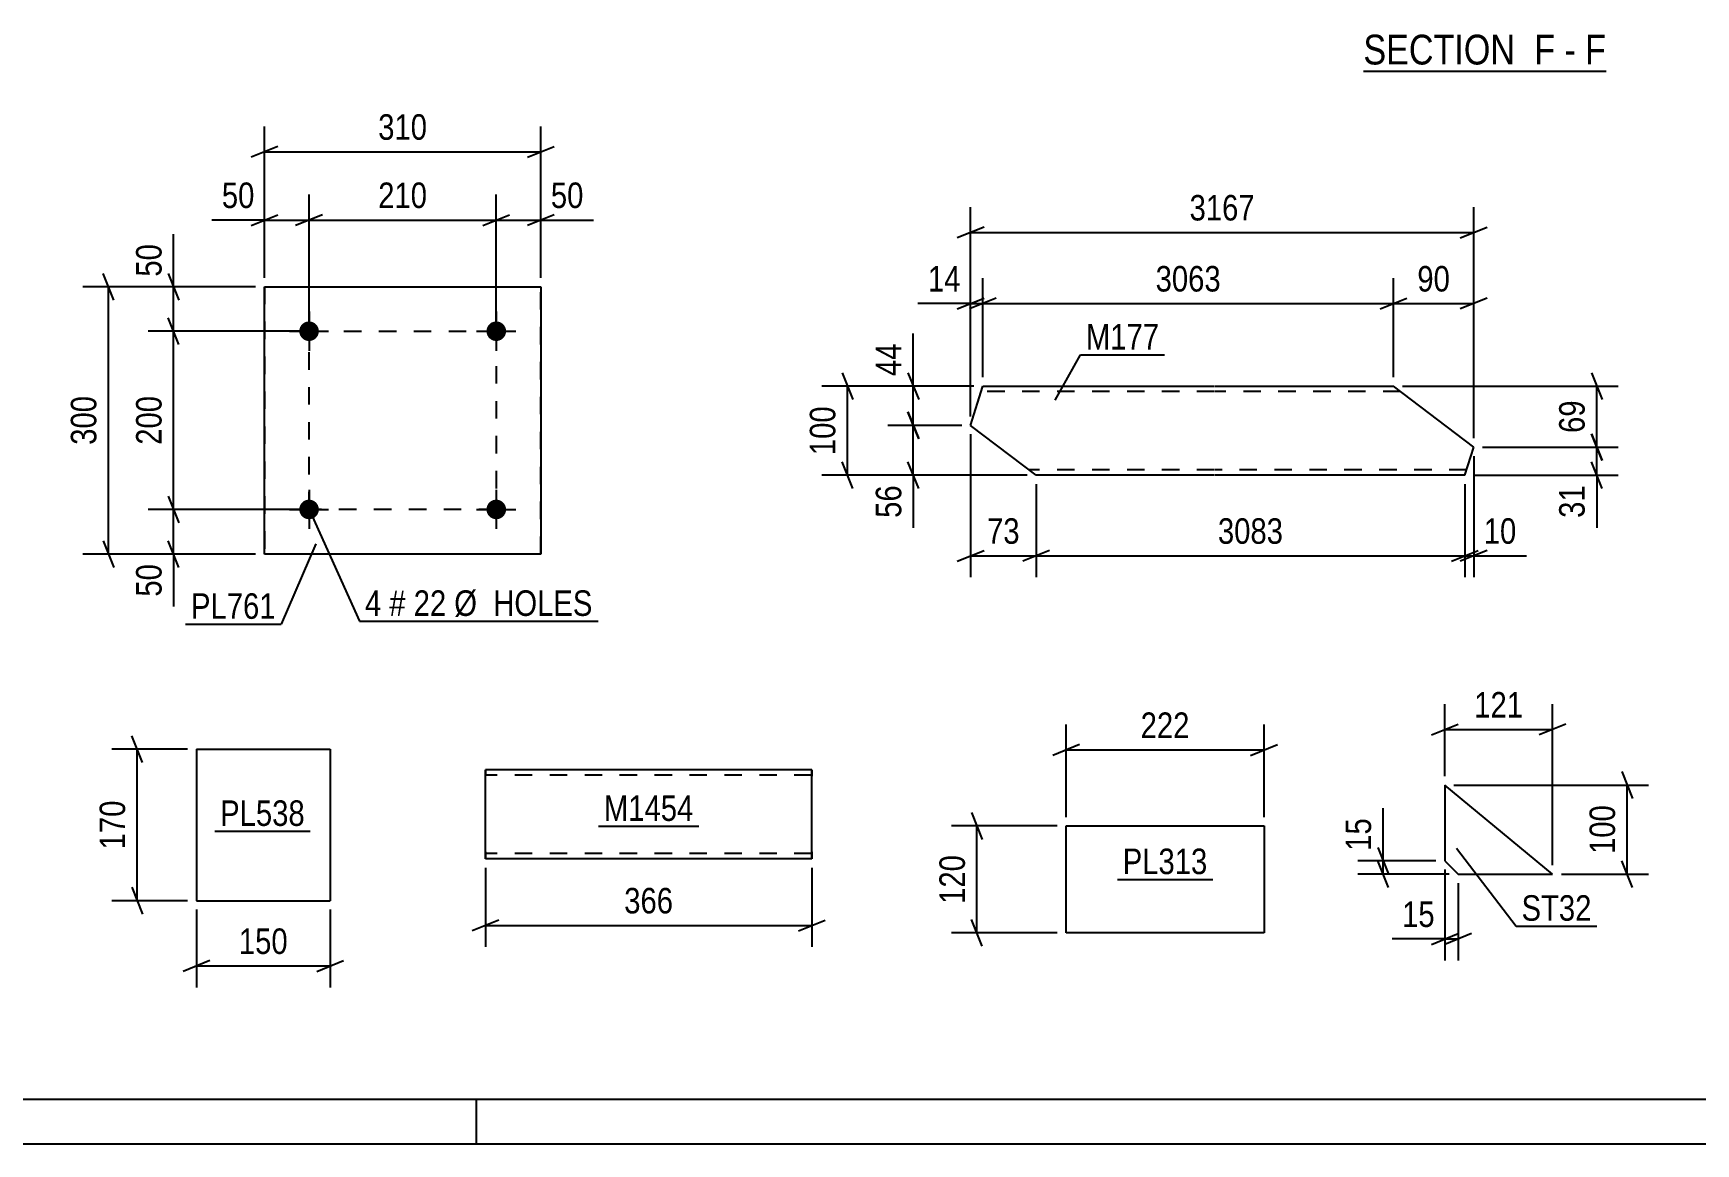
# Model space of a CAD drawing. Header units: millimetres. Extents: x 0 to 841, y 0 to 594.
# Drawn here: x 161.3 to 347.8, y 0 to 124.6 of the extents above; entities that cross this region are included whole.
import ezdxf

# ---------------------------------------------------------------- set-up
doc = ezdxf.new("R2010")
doc.units = ezdxf.units.MM
doc.linetypes.add('DXK_LINE_DOT2', pattern=[3.9198, 1.9599, -1.9599])
doc.styles.add('Arial Narrow', font='ARIALN.TTF', dxfattribs={"height": 0.2})

# ---------------------------------------------------------------- blocks, each defined once
blk = doc.blocks.new('Unknown-318889209-1133')
at = {"color": 5, "linetype": 'Continuous'}
for p, q in [((5, 5), (836, 5)), ((211, 0), (211, 5)), ((0, 0), (841, 0))]:
    blk.add_line(p, q, dxfattribs=at)
blk = doc.blocks.new('Unknown-318889209-17 - 6037')
at = {"color": 6, "linetype": 'Continuous'}
blk.add_line((310.51, 120.37), (337.73, 120.37), dxfattribs=at)
at = {"color": 0, "linetype": 'Continuous'}
for points in [[(328.62, 121.12), (328.62, 124.62), (310.51, 124.62), (310.51, 121.12)], [(332.01, 121.12), (332.01, 124.62), (329.67, 124.62), (329.67, 121.12)], [(334.33, 121.12), (334.33, 124.62), (333.06, 124.62), (333.06, 121.12)], [(337.73, 121.12), (337.73, 124.62), (335.38, 124.62), (335.38, 121.12)]]:
    blk.add_wipeout(points, dxfattribs=at)
at = {"color": 7, "linetype": 'Continuous', "style": 'Arial Narrow'}
for s, p in [('SECTION ', (310.51, 121.12)), ('F', (329.67, 121.12)), ('F', (335.38, 121.12)), ('-', (333.06, 121.12))]:
    blk.add_text(s, height=3.34, dxfattribs=at).set_placement(p)
blk = doc.blocks.new('Part-318889209-7734 - 7730')
at = {"color": 2, "linetype": 'Continuous'}
for p, q in [((277.16, 23.66), (277.16, 35.66)), ((277.16, 35.66), (299.36, 35.66)), ((299.36, 35.66), (299.36, 23.66)), ((299.36, 23.66), (277.16, 23.66))]:
    blk.add_line(p, q, dxfattribs=at)
blk = doc.blocks.new('Part-318889209-2063 - 2049')
at = {"color": 2, "linetype": 'Continuous'}
for p, q in [((179.6, 44.28), (179.6, 27.28)), ((179.6, 44.28), (194.6, 44.28)), ((194.6, 44.28), (194.6, 27.28)), ((179.6, 27.28), (194.6, 27.28))]:
    blk.add_line(p, q, dxfattribs=at)
blk = doc.blocks.new('Part-318889209-1804 - 1788')
at = {"color": 2, "linetype": 'Continuous'}
for p, q in [((331.73, 30.26), (319.64, 40.26)), ((319.64, 40.26), (319.64, 31.76)), ((319.64, 31.76), (321.14, 30.26)), ((321.14, 30.26), (331.73, 30.26))]:
    blk.add_line(p, q, dxfattribs=at)
blk = doc.blocks.new('Part-318889209-7013 - 7009')
at = {"color": 2, "linetype": 'Continuous'}
for p, q in [((248.63, 41.98), (212.03, 41.97)), ((212.03, 41.97), (212.03, 41.97)), ((212.03, 41.88), (212.03, 41.97)), ((212.03, 41.62), (212.03, 41.88)), ((212.03, 41.23), (212.03, 41.62)), ((212.03, 32.71), (212.03, 41.23)), ((248.63, 41.98), (248.63, 41.89)), ((248.63, 41.89), (248.63, 41.63)), ((248.63, 41.63), (248.63, 41.24)), ((248.63, 32.72), (248.63, 41.24)), ((212.03, 32.32), (212.03, 32.71)), ((212.03, 32.06), (212.03, 32.32)), ((212.03, 31.97), (212.03, 32.06)), ((248.63, 31.98), (212.03, 31.97)), ((212.03, 31.97), (212.03, 31.97)), ((248.63, 32.72), (248.63, 32.33)), ((248.63, 32.33), (248.63, 32.07)), ((248.63, 32.07), (248.63, 31.98))]:
    blk.add_line(p, q, dxfattribs=at)
at = {"color": 7, "linetype": 'DXK_LINE_DOT2'}
for p, q in [((212.03, 41.97), (212.03, 41.88)), ((212.03, 41.88), (212.03, 41.62)), ((212.03, 41.62), (212.03, 41.37)), ((248.63, 41.38), (212.03, 41.37)), ((212.03, 32.62), (212.03, 41.37)), ((212.03, 41.37), (212.03, 41.37)), ((212.03, 41.33), (212.03, 41.37)), ((212.03, 41.33), (212.03, 41.37)), ((212.03, 32.94), (212.03, 41.33)), ((212.03, 41.23), (212.03, 41.33)), ((212.03, 41.2), (212.03, 41.23)), ((212.03, 41), (212.03, 41.2)), ((248.63, 41.98), (248.63, 41.98)), ((248.63, 41.89), (248.63, 41.98)), ((248.63, 41.63), (248.63, 41.89)), ((248.63, 41.38), (248.63, 41.63)), ((248.63, 32.63), (248.63, 41.38)), ((248.63, 41.34), (248.63, 41.38)), ((248.63, 41.34), (248.63, 41.38)), ((248.63, 32.95), (248.63, 41.34)), ((248.63, 41.24), (248.63, 41.34)), ((248.63, 41.21), (248.63, 41.24)), ((248.63, 41.01), (248.63, 41.21)), ((212.03, 32.75), (212.03, 41)), ((248.63, 32.76), (248.63, 41.01)), ((212.03, 32.75), (212.03, 32.94)), ((212.03, 32.62), (212.03, 32.75)), ((212.03, 32.75), (212.03, 32.62)), ((212.03, 32.57), (212.03, 32.62)), ((212.03, 32.62), (212.03, 32.57)), ((212.03, 32.62), (212.03, 32.32)), ((248.63, 32.58), (212.03, 32.57)), ((212.03, 32.57), (212.03, 32.57)), ((212.03, 32.32), (212.03, 32.06)), ((212.03, 32.06), (212.03, 31.97)), ((248.63, 32.76), (248.63, 32.95)), ((248.63, 32.63), (248.63, 32.76)), ((248.63, 32.76), (248.63, 32.63)), ((248.63, 32.58), (248.63, 32.63)), ((248.63, 32.63), (248.63, 32.58)), ((248.63, 32.33), (248.63, 32.63)), ((248.63, 32.07), (248.63, 32.33)), ((248.63, 31.98), (248.63, 31.98)), ((248.63, 31.98), (248.63, 32.07))]:
    blk.add_line(p, q, dxfattribs=at)
blk = doc.blocks.new('Bolt-318889209-7063 - 7029')
at = {"linetype": 'Continuous'}
for points in [[(191.13, 91.19), (191.16, 91.41), (191.23, 91.63), (191.34, 91.83), (191.5, 92), (191.68, 92.14), (191.89, 92.23), (192.12, 92.28), (192.35, 92.28), (192.57, 92.23), (192.78, 92.14), (192.97, 92), (193.12, 91.83), (193.24, 91.63), (193.31, 91.41), (193.33, 91.19), (193.31, 90.96), (193.24, 90.74), (193.12, 90.54), (192.97, 90.37), (192.78, 90.23), (192.57, 90.14), (192.35, 90.09), (192.12, 90.09), (191.89, 90.14), (191.68, 90.23), (191.5, 90.37), (191.34, 90.54), (191.23, 90.74), (191.16, 90.96)], [(212.13, 91.19), (212.16, 91.41), (212.23, 91.63), (212.34, 91.83), (212.5, 92), (212.68, 92.14), (212.89, 92.23), (213.12, 92.28), (213.35, 92.28), (213.57, 92.23), (213.78, 92.14), (213.97, 92), (214.12, 91.83), (214.24, 91.63), (214.31, 91.41), (214.33, 91.19), (214.31, 90.96), (214.24, 90.74), (214.12, 90.54), (213.97, 90.37), (213.78, 90.23), (213.57, 90.14), (213.35, 90.09), (213.12, 90.09), (212.89, 90.14), (212.68, 90.23), (212.5, 90.37), (212.34, 90.54), (212.23, 90.74), (212.16, 90.96)]]:
    blk.add_hatch(color=1, dxfattribs=at).paths.add_polyline_path(points)
at = {"color": 1, "linetype": 'Continuous'}
for p, q in [((192.23, 93.39), (192.23, 88.99)), ((213.23, 93.39), (213.23, 88.99)), ((190.03, 91.19), (194.43, 91.19)), ((211.03, 91.19), (215.43, 91.19))]:
    blk.add_line(p, q, dxfattribs=at)
blk = doc.blocks.new('Bolt-318889209-7068 - 7029')
at = {"linetype": 'Continuous'}
for points in [[(191.13, 71.19), (191.16, 71.41), (191.23, 71.63), (191.34, 71.83), (191.5, 72), (191.68, 72.14), (191.89, 72.23), (192.12, 72.28), (192.35, 72.28), (192.57, 72.23), (192.78, 72.14), (192.97, 72), (193.12, 71.83), (193.24, 71.63), (193.31, 71.41), (193.33, 71.19), (193.31, 70.96), (193.24, 70.74), (193.12, 70.54), (192.97, 70.37), (192.78, 70.23), (192.57, 70.14), (192.35, 70.09), (192.12, 70.09), (191.89, 70.14), (191.68, 70.23), (191.5, 70.37), (191.34, 70.54), (191.23, 70.74), (191.16, 70.96)], [(212.13, 71.19), (212.16, 71.41), (212.23, 71.63), (212.34, 71.83), (212.5, 72), (212.68, 72.14), (212.89, 72.23), (213.12, 72.28), (213.35, 72.28), (213.57, 72.23), (213.78, 72.14), (213.97, 72), (214.12, 71.83), (214.24, 71.63), (214.31, 71.41), (214.33, 71.19), (214.31, 70.96), (214.24, 70.74), (214.12, 70.54), (213.97, 70.37), (213.78, 70.23), (213.57, 70.14), (213.35, 70.09), (213.12, 70.09), (212.89, 70.14), (212.68, 70.23), (212.5, 70.37), (212.34, 70.54), (212.23, 70.74), (212.16, 70.96)]]:
    blk.add_hatch(color=1, dxfattribs=at).paths.add_polyline_path(points)
at = {"color": 1, "linetype": 'Continuous'}
for p, q in [((192.23, 73.39), (192.23, 68.99)), ((213.23, 73.39), (213.23, 68.99)), ((190.03, 71.19), (194.43, 71.19)), ((211.03, 71.19), (215.43, 71.19))]:
    blk.add_line(p, q, dxfattribs=at)
blk = doc.blocks.new('Part-318889209-7073 - 7029')
at = {"color": 2, "linetype": 'Continuous'}
for p, q in [((187.23, 66.18), (187.23, 96.18)), ((187.23, 96.18), (187.23, 96.18)), ((187.23, 96.18), (218.23, 96.18)), ((218.23, 96.18), (218.23, 66.18)), ((187.23, 66.18), (187.23, 66.18)), ((218.23, 66.18), (187.23, 66.18))]:
    blk.add_line(p, q, dxfattribs=at)
at = {"color": 7, "linetype": 'DXK_LINE_DOT2'}
for p, q in [((187.23, 96.18), (187.23, 66.18)), ((187.23, 96.18), (187.23, 96.18)), ((218.23, 66.18), (218.23, 96.18)), ((187.23, 66.18), (187.23, 66.18))]:
    blk.add_line(p, q, dxfattribs=at)
blk = doc.blocks.new('Part-318889209-7255 - 7249')
at = {"color": 2, "linetype": 'Continuous'}
for p, q in [((266.45, 80.62), (267.82, 85.02)), ((267.82, 85.02), (293.79, 85.02)), ((293.89, 85.02), (313.89, 85.02)), ((322.88, 78.17), (313.89, 85.02)), ((273.79, 75.02), (266.45, 80.62)), ((321.9, 75.02), (322.88, 78.17)), ((293.79, 75.02), (273.79, 75.02)), ((321.9, 75.02), (293.89, 75.02))]:
    blk.add_line(p, q, dxfattribs=at)
at = {"color": 7, "linetype": 'DXK_LINE_DOT2'}
for p, q in [((293.79, 84.42), (267.63, 84.42)), ((314.68, 84.42), (293.89, 84.42)), ((293.79, 75.62), (273, 75.62)), ((322.09, 75.62), (293.89, 75.62))]:
    blk.add_line(p, q, dxfattribs=at)
blk = doc.blocks.new('Rectangle-318889209-7192 - 7029')
at = {"color": 1, "linetype": 'DXK_LINE_DOT2'}
blk.add_lwpolyline([(192.23, 91.19), (213.23, 91.19), (213.23, 71.19), (192.23, 71.19), (192.23, 91.19)], close=True, dxfattribs=at)
blk = doc.blocks.new('StraightDimension-318889209-7736 - 7730')
at = {"color": 7, "linetype": 'Continuous'}
for p, q in [((276.16, 35.66), (264.31, 35.66)), ((266.56, 37.16), (267.76, 34.16)), ((267.16, 23.66), (267.16, 35.66)), ((267.76, 22.16), (266.56, 25.16)), ((276.16, 23.66), (264.31, 23.66))]:
    blk.add_line(p, q, dxfattribs=at)
at = {"color": 0}
blk.add_wipeout([(266.41, 33.01), (262.21, 33.01), (262.21, 26.32), (266.41, 26.32)], dxfattribs=at)
at = {"color": 3, "style": 'Arial Narrow'}
blk.add_text('120', height=2.863, rotation=90.0002, dxfattribs=at).set_placement((265.81, 26.92))
blk = doc.blocks.new('StraightDimension-318889209-7747 - 7730')
at = {"color": 7, "linetype": 'Continuous'}
for p, q in [((277.16, 36.66), (277.16, 47.04)), ((299.36, 36.66), (299.36, 47.04)), ((278.66, 44.79), (275.66, 43.59)), ((297.86, 43.59), (300.86, 44.79)), ((277.16, 44.19), (299.36, 44.19))]:
    blk.add_line(p, q, dxfattribs=at)
at = {"color": 0}
blk.add_wipeout([(291.6, 44.94), (291.6, 49.14), (284.92, 49.14), (284.92, 44.94)], dxfattribs=at)
at = {"color": 3, "style": 'Arial Narrow'}
blk.add_text('222', height=2.863, dxfattribs=at).set_placement((285.52, 45.54))
blk = doc.blocks.new('StraightDimension-318889209-2065 - 2049')
at = {"color": 7, "linetype": 'Continuous'}
for p, q in [((179.6, 26.28), (179.6, 17.55)), ((194.6, 26.28), (194.6, 17.55)), ((181.1, 20.55), (178.1, 19.35)), ((193.1, 19.35), (196.1, 20.55)), ((179.6, 19.95), (194.6, 19.95))]:
    blk.add_line(p, q, dxfattribs=at)
at = {"color": 0}
blk.add_wipeout([(190.44, 20.7), (190.44, 24.9), (183.76, 24.9), (183.76, 20.7)], dxfattribs=at)
at = {"color": 3, "style": 'Arial Narrow'}
blk.add_text('150', height=2.863, dxfattribs=at).set_placement((184.36, 21.3))
blk = doc.blocks.new('StraightDimension-318889209-2076 - 2049')
at = {"color": 7, "linetype": 'Continuous'}
for p, q in [((173.55, 42.78), (172.35, 45.78)), ((178.6, 44.28), (170.1, 44.28)), ((172.95, 27.28), (172.95, 44.28)), ((172.35, 28.78), (173.55, 25.78)), ((178.6, 27.28), (170.1, 27.28))]:
    blk.add_line(p, q, dxfattribs=at)
at = {"color": 0}
blk.add_wipeout([(172.2, 39.12), (168, 39.12), (168, 32.44), (172.2, 32.44)], dxfattribs=at)
at = {"color": 3, "style": 'Arial Narrow'}
blk.add_text('170', height=2.863, rotation=90.0002, dxfattribs=at).set_placement((171.6, 33.04))
blk = doc.blocks.new('StraightDimension-318889209-1828 - 1788')
at = {"color": 7, "linetype": 'Continuous'}
for p, q in [((318.64, 31.76), (309.87, 31.76)), ((312.12, 33.26), (313.32, 30.26)), ((313.32, 28.76), (312.12, 31.76)), ((312.72, 30.26), (312.72, 31.76)), ((320.14, 30.26), (309.87, 30.26))]:
    blk.add_line(p, q, dxfattribs=at)
at = {"color": 0}
blk.add_wipeout([(311.97, 37.14), (307.77, 37.14), (307.77, 32.28), (311.97, 32.28)], dxfattribs=at)
at = {"color": 7, "linetype": 'Continuous'}
blk.add_line((312.72, 31.76), (312.72, 37.66), dxfattribs=at)
blk.add_line((312.72, 31.76), (312.72, 37.66), dxfattribs=at)
at = {"color": 3, "style": 'Arial Narrow'}
blk.add_text('15', height=2.863, rotation=90.0002, dxfattribs=at).set_placement((311.37, 32.88))
blk = doc.blocks.new('StraightDimension-318889209-1806 - 1788')
at = {"color": 7, "linetype": 'Continuous'}
for p, q in [((319.64, 30.76), (319.64, 20.58)), ((321.14, 29.26), (321.14, 20.58)), ((318.14, 22.38), (321.14, 23.58)), ((322.64, 23.58), (319.64, 22.38)), ((319.64, 22.98), (321.14, 22.98))]:
    blk.add_line(p, q, dxfattribs=at)
at = {"color": 0}
blk.add_wipeout([(319.11, 23.73), (319.11, 27.93), (314.25, 27.93), (314.25, 23.73)], dxfattribs=at)
at = {"color": 7, "linetype": 'Continuous'}
blk.add_line((319.64, 22.98), (313.73, 22.98), dxfattribs=at)
blk.add_line((319.64, 22.98), (313.73, 22.98), dxfattribs=at)
at = {"color": 3, "style": 'Arial Narrow'}
blk.add_text('15', height=2.863, dxfattribs=at).set_placement((314.85, 24.33))
blk = doc.blocks.new('StraightDimension-318889209-1818 - 1788')
at = {"color": 7, "linetype": 'Continuous'}
for p, q in [((319.64, 41.26), (319.64, 49.33)), ((331.73, 31.26), (331.73, 49.33)), ((318.14, 45.88), (321.14, 47.08)), ((333.23, 47.08), (330.23, 45.88)), ((319.64, 46.48), (331.73, 46.48))]:
    blk.add_line(p, q, dxfattribs=at)
at = {"color": 0}
blk.add_wipeout([(329.02, 47.23), (329.02, 51.43), (322.34, 51.43), (322.34, 47.23)], dxfattribs=at)
at = {"color": 3, "style": 'Arial Narrow'}
blk.add_text('121', height=2.863, dxfattribs=at).set_placement((322.94, 47.83))
blk = doc.blocks.new('StraightDimension-318889209-1839 - 1788')
at = {"color": 7, "linetype": 'Continuous'}
for p, q in [((339.49, 41.76), (340.69, 38.76)), ((320.64, 40.26), (342.49, 40.26)), ((340.09, 30.26), (340.09, 40.26)), ((340.69, 28.76), (339.49, 31.76)), ((332.73, 30.26), (342.49, 30.26))]:
    blk.add_line(p, q, dxfattribs=at)
at = {"color": 0}
blk.add_wipeout([(339.34, 38.6), (335.14, 38.6), (335.14, 31.92), (339.34, 31.92)], dxfattribs=at)
at = {"color": 3, "style": 'Arial Narrow'}
blk.add_text('100', height=2.863, rotation=90.0002, dxfattribs=at).set_placement((338.74, 32.52))
blk = doc.blocks.new('StraightDimension-318889209-7015 - 7009')
at = {"color": 7, "linetype": 'Continuous'}
for p, q in [((212.03, 30.97), (212.03, 22.1)), ((248.64, 30.98), (248.64, 22.1)), ((213.53, 25.1), (210.53, 23.9)), ((212.03, 24.5), (248.64, 24.5)), ((247.14, 23.9), (250.14, 25.1))]:
    blk.add_line(p, q, dxfattribs=at)
at = {"color": 0}
blk.add_wipeout([(233.68, 25.25), (233.68, 29.45), (226.99, 29.45), (226.99, 25.25)], dxfattribs=at)
at = {"color": 3, "style": 'Arial Narrow'}
blk.add_text('366', height=2.863, dxfattribs=at).set_placement((227.59, 25.85))
blk = doc.blocks.new('StraightDimension-318889209-7085 - 7029')
at = {"color": 7, "linetype": 'Continuous'}
for p, q in [((191.23, 71.19), (174.19, 71.19)), ((176.44, 72.69), (177.64, 69.69)), ((177.04, 66.18), (177.04, 71.19)), ((177.64, 64.68), (176.44, 67.68)), ((186.23, 66.18), (174.19, 66.18))]:
    blk.add_line(p, q, dxfattribs=at)
at = {"color": 0}
blk.add_wipeout([(176.29, 65.66), (172.09, 65.66), (172.09, 60.8), (176.29, 60.8)], dxfattribs=at)
at = {"color": 7, "linetype": 'Continuous'}
blk.add_line((177.04, 66.18), (177.04, 60.28), dxfattribs=at)
blk.add_line((177.04, 66.18), (177.04, 60.28), dxfattribs=at)
at = {"color": 3, "style": 'Arial Narrow'}
blk.add_text('50', height=2.863, rotation=90.0002, dxfattribs=at).set_placement((175.69, 61.4))
blk = doc.blocks.new('StraightDimension-318889209-7179 - 7029')
at = {"color": 7, "linetype": 'Continuous'}
for p, q in [((187.23, 97.18), (187.23, 106.51)), ((192.23, 92.19), (192.23, 106.51)), ((185.73, 103.06), (188.73, 104.26)), ((187.23, 103.66), (192.23, 103.66)), ((193.73, 104.26), (190.73, 103.06))]:
    blk.add_line(p, q, dxfattribs=at)
at = {"color": 0}
blk.add_wipeout([(186.71, 104.41), (186.71, 108.61), (181.85, 108.61), (181.85, 104.41)], dxfattribs=at)
at = {"color": 7, "linetype": 'Continuous'}
blk.add_line((187.23, 103.66), (181.33, 103.66), dxfattribs=at)
blk.add_line((187.23, 103.66), (181.33, 103.66), dxfattribs=at)
at = {"color": 3, "style": 'Arial Narrow'}
blk.add_text('50', height=2.863, dxfattribs=at).set_placement((182.45, 105.01))
blk = doc.blocks.new('StraightDimension-318889209-7098 - 7029')
at = {"color": 7, "linetype": 'Continuous'}
for p, q in [((177.64, 89.69), (176.44, 92.69)), ((191.23, 91.19), (174.19, 91.19)), ((177.04, 71.19), (177.04, 91.19)), ((191.23, 71.19), (174.19, 71.19)), ((176.44, 72.69), (177.64, 69.69))]:
    blk.add_line(p, q, dxfattribs=at)
at = {"color": 0}
blk.add_wipeout([(176.29, 84.53), (172.09, 84.53), (172.09, 77.84), (176.29, 77.84)], dxfattribs=at)
at = {"color": 3, "style": 'Arial Narrow'}
blk.add_text('200', height=2.863, rotation=90.0002, dxfattribs=at).set_placement((175.69, 78.44))
blk = doc.blocks.new('StraightDimension-318889209-7114 - 7029')
at = {"color": 7, "linetype": 'Continuous'}
for p, q in [((176.44, 97.68), (177.64, 94.68)), ((186.23, 96.18), (174.19, 96.18)), ((177.04, 91.19), (177.04, 96.18)), ((177.64, 89.69), (176.44, 92.69)), ((191.23, 91.19), (174.19, 91.19))]:
    blk.add_line(p, q, dxfattribs=at)
at = {"color": 0}
blk.add_wipeout([(176.29, 101.56), (172.09, 101.56), (172.09, 96.71), (176.29, 96.71)], dxfattribs=at)
at = {"color": 7, "linetype": 'Continuous'}
blk.add_line((177.04, 96.18), (177.04, 102.09), dxfattribs=at)
blk.add_line((177.04, 96.18), (177.04, 102.09), dxfattribs=at)
at = {"color": 3, "style": 'Arial Narrow'}
blk.add_text('50', height=2.863, rotation=90.0002, dxfattribs=at).set_placement((175.69, 97.31))
blk = doc.blocks.new('StraightDimension-318889209-7128 - 7029')
at = {"color": 7, "linetype": 'Continuous'}
for p, q in [((170.32, 94.68), (169.12, 97.68)), ((186.23, 96.18), (166.87, 96.18)), ((169.72, 66.18), (169.72, 96.18)), ((169.12, 67.68), (170.32, 64.68)), ((186.23, 66.18), (166.87, 66.18))]:
    blk.add_line(p, q, dxfattribs=at)
at = {"color": 0}
blk.add_wipeout([(168.97, 84.53), (164.77, 84.53), (164.77, 77.84), (168.97, 77.84)], dxfattribs=at)
at = {"color": 3, "style": 'Arial Narrow'}
blk.add_text('300', height=2.863, rotation=90.0002, dxfattribs=at).set_placement((168.37, 78.44))
blk = doc.blocks.new('StraightDimension-318889209-7139 - 7029')
at = {"color": 7, "linetype": 'Continuous'}
for p, q in [((187.23, 97.18), (187.23, 114.17)), ((218.23, 97.18), (218.23, 114.17)), ((188.73, 111.92), (185.73, 110.72)), ((216.73, 110.72), (219.73, 111.92)), ((187.23, 111.32), (218.23, 111.32))]:
    blk.add_line(p, q, dxfattribs=at)
at = {"color": 0}
blk.add_wipeout([(206.08, 112.07), (206.08, 116.27), (199.39, 116.27), (199.39, 112.07)], dxfattribs=at)
at = {"color": 3, "style": 'Arial Narrow'}
blk.add_text('310', height=2.863, dxfattribs=at).set_placement((199.99, 112.67))
blk = doc.blocks.new('StraightDimension-318889209-7150 - 7029')
at = {"color": 7, "linetype": 'Continuous'}
for p, q in [((213.23, 92.19), (213.23, 106.51)), ((218.23, 97.18), (218.23, 106.51)), ((211.73, 103.06), (214.73, 104.26)), ((213.23, 103.66), (218.23, 103.66)), ((219.73, 104.26), (216.73, 103.06))]:
    blk.add_line(p, q, dxfattribs=at)
at = {"color": 0}
blk.add_wipeout([(223.61, 104.41), (223.61, 108.61), (218.76, 108.61), (218.76, 104.41)], dxfattribs=at)
at = {"color": 7, "linetype": 'Continuous'}
blk.add_line((218.23, 103.66), (224.14, 103.66), dxfattribs=at)
blk.add_line((218.23, 103.66), (224.14, 103.66), dxfattribs=at)
at = {"color": 3, "style": 'Arial Narrow'}
blk.add_text('50', height=2.863, dxfattribs=at).set_placement((219.36, 105.01))
blk = doc.blocks.new('StraightDimension-318889209-7163 - 7029')
at = {"color": 7, "linetype": 'Continuous'}
for p, q in [((192.23, 92.19), (192.23, 106.51)), ((213.23, 92.19), (213.23, 106.51)), ((193.73, 104.26), (190.73, 103.06)), ((192.23, 103.66), (213.23, 103.66)), ((211.73, 103.06), (214.73, 104.26))]:
    blk.add_line(p, q, dxfattribs=at)
at = {"color": 0}
blk.add_wipeout([(206.08, 104.41), (206.08, 108.61), (199.39, 108.61), (199.39, 104.41)], dxfattribs=at)
at = {"color": 3, "style": 'Arial Narrow'}
blk.add_text('210', height=2.863, dxfattribs=at).set_placement((199.99, 105.01))
blk = doc.blocks.new('StraightDimension-318889209-20553 - 7249')
at = {"color": 7, "linetype": 'Continuous'}
for p, q in [((267.82, 86.02), (267.82, 97.14)), ((313.89, 86.02), (313.89, 97.14)), ((269.32, 94.89), (266.32, 93.69)), ((267.82, 94.29), (313.89, 94.29)), ((312.39, 93.69), (315.39, 94.89))]:
    blk.add_line(p, q, dxfattribs=at)
at = {"color": 0}
blk.add_wipeout([(295.11, 95.04), (295.11, 99.24), (286.6, 99.24), (286.6, 95.04)], dxfattribs=at)
at = {"color": 3, "style": 'Arial Narrow'}
blk.add_text('3063', height=2.863, dxfattribs=at).set_placement((287.2, 95.64))
blk = doc.blocks.new('StraightDimension-318889209-20460 - 7249')
at = {"color": 7, "linetype": 'Continuous'}
for p, q in [((259.42, 86.52), (260.62, 83.52)), ((266.82, 85.02), (257.17, 85.02)), ((260.02, 80.62), (260.02, 85.02)), ((260.62, 79.12), (259.42, 82.12)), ((265.45, 80.62), (257.17, 80.62))]:
    blk.add_line(p, q, dxfattribs=at)
at = {"color": 0}
blk.add_wipeout([(259.27, 90.4), (255.07, 90.4), (255.07, 85.55), (259.27, 85.55)], dxfattribs=at)
at = {"color": 7, "linetype": 'Continuous'}
blk.add_line((260.02, 85.02), (260.02, 90.93), dxfattribs=at)
blk.add_line((260.02, 85.02), (260.02, 90.93), dxfattribs=at)
at = {"color": 3, "style": 'Arial Narrow'}
blk.add_text('44', height=2.863, rotation=90.0002, dxfattribs=at).set_placement((258.67, 86.15))
blk = doc.blocks.new('StraightDimension-318889209-20552 - 7249')
at = {"color": 7, "linetype": 'Continuous'}
for p, q in [((313.89, 86.02), (313.89, 97.14)), ((322.88, 79.17), (322.88, 97.14)), ((312.39, 93.69), (315.39, 94.89)), ((313.89, 94.29), (322.88, 94.29)), ((324.38, 94.89), (321.38, 93.69))]:
    blk.add_line(p, q, dxfattribs=at)
at = {"color": 0}
blk.add_wipeout([(320.81, 95.04), (320.81, 99.24), (315.96, 99.24), (315.96, 95.04)], dxfattribs=at)
at = {"color": 3, "style": 'Arial Narrow'}
blk.add_text('90', height=2.863, dxfattribs=at).set_placement((316.56, 95.64))
blk = doc.blocks.new('StraightDimension-318889209-20461 - 7249')
at = {"color": 7, "linetype": 'Continuous'}
for p, q in [((259.42, 82.12), (260.62, 79.12)), ((265.45, 80.62), (257.17, 80.62)), ((260.02, 75.02), (260.02, 80.62)), ((260.62, 73.52), (259.42, 76.52)), ((272.79, 75.02), (257.17, 75.02))]:
    blk.add_line(p, q, dxfattribs=at)
at = {"color": 0}
blk.add_wipeout([(259.27, 74.5), (255.07, 74.5), (255.07, 69.64), (259.27, 69.64)], dxfattribs=at)
at = {"color": 7, "linetype": 'Continuous'}
blk.add_line((260.02, 75.02), (260.02, 69.12), dxfattribs=at)
blk.add_line((260.02, 75.02), (260.02, 69.12), dxfattribs=at)
at = {"color": 3, "style": 'Arial Narrow'}
blk.add_text('56', height=2.863, rotation=90.0002, dxfattribs=at).set_placement((258.67, 70.24))
blk = doc.blocks.new('StraightDimension-318889209-20541 - 7249')
at = {"color": 7, "linetype": 'Continuous'}
for p, q in [((266.45, 81.62), (266.45, 105.11)), ((322.88, 79.17), (322.88, 105.11)), ((267.95, 102.86), (264.95, 101.66)), ((321.38, 101.66), (324.38, 102.86)), ((266.45, 102.26), (322.88, 102.26))]:
    blk.add_line(p, q, dxfattribs=at)
at = {"color": 0}
blk.add_wipeout([(298.92, 103.01), (298.92, 107.21), (290.41, 107.21), (290.41, 103.01)], dxfattribs=at)
at = {"color": 3, "style": 'Arial Narrow'}
blk.add_text('3167', height=2.863, dxfattribs=at).set_placement((291.01, 103.61))
blk = doc.blocks.new('StraightDimension-318889209-20509 - 7249')
at = {"color": 7, "linetype": 'Continuous'}
for p, q in [((252.02, 86.52), (253.22, 83.52)), ((266.82, 85.02), (249.77, 85.02)), ((252.62, 75.02), (252.62, 85.02)), ((253.22, 73.52), (252.02, 76.52)), ((272.79, 75.02), (249.77, 75.02))]:
    blk.add_line(p, q, dxfattribs=at)
at = {"color": 0}
blk.add_wipeout([(251.87, 83.37), (247.67, 83.37), (247.67, 76.68), (251.87, 76.68)], dxfattribs=at)
at = {"color": 3, "style": 'Arial Narrow'}
blk.add_text('100', height=2.863, rotation=90.0002, dxfattribs=at).set_placement((251.27, 77.28))
blk = doc.blocks.new('StraightDimension-318889209-20554 - 7249')
at = {"color": 7, "linetype": 'Continuous'}
for p, q in [((266.45, 81.62), (266.45, 97.14)), ((267.82, 86.02), (267.82, 97.14)), ((264.95, 93.69), (267.95, 94.89)), ((269.32, 94.89), (266.32, 93.69)), ((266.45, 94.29), (267.82, 94.29))]:
    blk.add_line(p, q, dxfattribs=at)
at = {"color": 0}
blk.add_wipeout([(265.92, 95.04), (265.92, 99.24), (261.06, 99.24), (261.06, 95.04)], dxfattribs=at)
at = {"color": 7, "linetype": 'Continuous'}
blk.add_line((266.45, 94.29), (260.54, 94.29), dxfattribs=at)
blk.add_line((266.45, 94.29), (260.54, 94.29), dxfattribs=at)
at = {"color": 3, "style": 'Arial Narrow'}
blk.add_text('14', height=2.863, dxfattribs=at).set_placement((261.66, 95.64))
blk = doc.blocks.new('StraightDimension-318889209-20612 - 7249')
at = {"color": 7, "linetype": 'Continuous'}
for p, q in [((322.88, 77.17), (322.88, 63.58)), ((321.9, 74.02), (321.9, 63.58)), ((320.4, 65.38), (323.4, 66.58)), ((324.38, 66.58), (321.38, 65.38)), ((321.9, 65.98), (322.88, 65.98))]:
    blk.add_line(p, q, dxfattribs=at)
at = {"color": 0}
blk.add_wipeout([(328.26, 66.73), (328.26, 70.93), (323.41, 70.93), (323.41, 66.73)], dxfattribs=at)
at = {"color": 7, "linetype": 'Continuous'}
blk.add_line((322.88, 65.98), (328.79, 65.98), dxfattribs=at)
blk.add_line((322.88, 65.98), (328.79, 65.98), dxfattribs=at)
at = {"color": 3, "style": 'Arial Narrow'}
blk.add_text('10', height=2.863, dxfattribs=at).set_placement((324.01, 67.33))
blk = doc.blocks.new('StraightDimension-318889209-20613 - 7249')
at = {"color": 7, "linetype": 'Continuous'}
for p, q in [((273.79, 74.02), (273.79, 63.58)), ((321.9, 74.02), (321.9, 63.58)), ((275.29, 66.58), (272.29, 65.38)), ((273.79, 65.98), (321.9, 65.98)), ((320.4, 65.38), (323.4, 66.58))]:
    blk.add_line(p, q, dxfattribs=at)
at = {"color": 0}
blk.add_wipeout([(302.1, 66.73), (302.1, 70.93), (293.59, 70.93), (293.59, 66.73)], dxfattribs=at)
at = {"color": 3, "style": 'Arial Narrow'}
blk.add_text('3083', height=2.863, dxfattribs=at).set_placement((294.19, 67.33))
blk = doc.blocks.new('StraightDimension-318889209-20614 - 7249')
at = {"color": 7, "linetype": 'Continuous'}
for p, q in [((266.45, 79.62), (266.45, 63.58)), ((273.79, 74.02), (273.79, 63.58)), ((264.95, 65.38), (267.95, 66.58)), ((266.45, 65.98), (273.79, 65.98)), ((275.29, 66.58), (272.29, 65.38))]:
    blk.add_line(p, q, dxfattribs=at)
at = {"color": 0}
blk.add_wipeout([(272.55, 66.73), (272.55, 70.93), (267.69, 70.93), (267.69, 66.73)], dxfattribs=at)
at = {"color": 3, "style": 'Arial Narrow'}
blk.add_text('73', height=2.863, dxfattribs=at).set_placement((268.29, 67.33))
blk = doc.blocks.new('StraightDimension-318889209-20671 - 7249')
at = {"color": 7, "linetype": 'Continuous'}
for p, q in [((336.08, 86.52), (337.28, 83.52)), ((314.89, 85.02), (339.08, 85.02)), ((336.68, 78.17), (336.68, 85.02)), ((337.28, 76.67), (336.08, 79.67)), ((323.88, 78.17), (339.08, 78.17))]:
    blk.add_line(p, q, dxfattribs=at)
at = {"color": 0}
blk.add_wipeout([(335.93, 84.03), (331.73, 84.03), (331.73, 79.17), (335.93, 79.17)], dxfattribs=at)
at = {"color": 3, "style": 'Arial Narrow'}
blk.add_text('69', height=2.863, rotation=90.0002, dxfattribs=at).set_placement((335.33, 79.77))
blk = doc.blocks.new('StraightDimension-318889209-20672 - 7249')
at = {"color": 7, "linetype": 'Continuous'}
for p, q in [((336.08, 79.67), (337.28, 76.67)), ((323.88, 78.17), (339.08, 78.17)), ((337.28, 73.52), (336.08, 76.52)), ((336.68, 75.02), (336.68, 78.17)), ((322.9, 75.02), (339.08, 75.02))]:
    blk.add_line(p, q, dxfattribs=at)
at = {"color": 0}
blk.add_wipeout([(335.93, 74.5), (331.73, 74.5), (331.73, 69.64), (335.93, 69.64)], dxfattribs=at)
at = {"color": 7, "linetype": 'Continuous'}
blk.add_line((336.68, 75.02), (336.68, 69.12), dxfattribs=at)
blk.add_line((336.68, 75.02), (336.68, 69.12), dxfattribs=at)
at = {"color": 3, "style": 'Arial Narrow'}
blk.add_text('31', height=2.863, rotation=90.0002, dxfattribs=at).set_placement((335.33, 70.24))
blk = doc.blocks.new('Mark-318889209-7732 - 7730')
at = {"color": 0}
blk.add_wipeout([(293.01, 30.26), (293.01, 33.26), (283.51, 33.26), (283.51, 30.26)], dxfattribs=at)
blk.add_wipeout([(293.01, 30.26), (293.01, 33.26), (283.51, 33.26), (283.51, 30.26)], dxfattribs=at)
at = {"color": 30, "linetype": 'Continuous'}
blk.add_line((282.91, 29.66), (293.61, 29.66), dxfattribs=at)
at = {"color": 3, "style": 'Arial Narrow'}
blk.add_text('PL313', height=2.863, dxfattribs=at).set_placement((283.51, 30.26))
blk = doc.blocks.new('Mark-318889209-2061 - 2049')
at = {"color": 0}
blk.add_wipeout([(191.76, 35.67), (191.76, 38.67), (182.26, 38.67), (182.26, 35.67)], dxfattribs=at)
blk.add_wipeout([(191.76, 35.67), (191.76, 38.67), (182.26, 38.67), (182.26, 35.67)], dxfattribs=at)
at = {"color": 30, "linetype": 'Continuous'}
blk.add_line((181.66, 35.07), (192.36, 35.07), dxfattribs=at)
at = {"color": 3, "style": 'Arial Narrow'}
blk.add_text('PL538', height=2.863, dxfattribs=at).set_placement((182.26, 35.67))
blk = doc.blocks.new('Mark-318889209-1800 - 1788')
at = {"color": 0}
blk.add_wipeout([(336.11, 25.03), (336.11, 28.03), (328.25, 28.03), (328.25, 25.03)], dxfattribs=at)
blk.add_wipeout([(336.11, 25.03), (336.11, 28.03), (328.25, 28.03), (328.25, 25.03)], dxfattribs=at)
at = {"color": 30, "linetype": 'Continuous'}
for p, q in [((320.94, 33.19), (327.65, 24.43)), ((327.65, 24.43), (336.71, 24.43))]:
    blk.add_line(p, q, dxfattribs=at)
at = {"color": 3, "style": 'Arial Narrow'}
blk.add_text('ST32', height=2.863, dxfattribs=at).set_placement((328.25, 25.03))
blk = doc.blocks.new('Mark-318889209-7011 - 7009')
at = {"color": 0}
blk.add_wipeout([(235.36, 36.23), (235.36, 39.23), (225.31, 39.23), (225.31, 36.23)], dxfattribs=at)
blk.add_wipeout([(235.36, 36.23), (235.36, 39.23), (225.31, 39.23), (225.31, 36.23)], dxfattribs=at)
at = {"color": 30, "linetype": 'Continuous'}
blk.add_line((224.71, 35.63), (235.96, 35.63), dxfattribs=at)
at = {"color": 3, "style": 'Arial Narrow'}
blk.add_text('M1454', height=2.863, dxfattribs=at).set_placement((225.31, 36.23))
blk = doc.blocks.new('Mark-318889209-7069 - 7029')
at = {"color": 0}
blk.add_wipeout([(188.49, 58.91), (188.49, 61.91), (178.99, 61.91), (178.99, 58.91)], dxfattribs=at)
blk.add_wipeout([(188.49, 58.91), (188.49, 61.91), (178.99, 61.91), (178.99, 58.91)], dxfattribs=at)
at = {"color": 30, "linetype": 'Continuous'}
for p in [(193.01, 67.33), (178.39, 58.31)]:
    blk.add_line(p, (189.09, 58.31), dxfattribs=at)
at = {"color": 3, "style": 'Arial Narrow'}
blk.add_text('PL761', height=2.863, dxfattribs=at).set_placement((178.99, 58.91))
blk = doc.blocks.new('MarkSet-318889209-7239 - 7029')
at = {"color": 0}
blk.add_wipeout([(200.34, 59.24), (200.34, 62.24), (198.51, 62.24), (198.51, 59.24)], dxfattribs=at)
blk.add_wipeout([(200.34, 59.24), (200.34, 62.24), (198.51, 62.24), (198.51, 59.24)], dxfattribs=at)
at = {"color": 7, "linetype": 'Continuous'}
blk.add_line((192.23, 71.19), (197.91, 58.64), dxfattribs=at)
at = {"color": 3, "style": 'Arial Narrow'}
blk.add_text('4', height=2.86, dxfattribs=at).set_placement((198.51, 59.24))
at = {"color": 0}
blk.add_wipeout([(203.07, 59.24), (203.07, 62.24), (201.24, 62.24), (201.24, 59.24)], dxfattribs=at)
blk.add_wipeout([(203.07, 59.24), (203.07, 62.24), (201.24, 62.24), (201.24, 59.24)], dxfattribs=at)
blk.add_wipeout([(207.62, 59.24), (207.62, 62.24), (203.97, 62.24), (203.97, 59.24)], dxfattribs=at)
blk.add_wipeout([(207.62, 59.24), (207.62, 62.24), (203.97, 62.24), (203.97, 59.24)], dxfattribs=at)
at = {"color": 3, "style": 'Arial Narrow'}
for s, height, p in [('#', 2.86, (201.24, 59.24)), ('22', 2.863, (203.97, 59.24))]:
    blk.add_text(s, height=height, dxfattribs=at).set_placement(p)
at = {"color": 0}
blk.add_wipeout([(224.05, 59.24), (224.05, 62.24), (208.52, 62.24), (208.52, 59.24)], dxfattribs=at)
blk.add_wipeout([(224.05, 59.24), (224.05, 62.24), (208.52, 62.24), (208.52, 59.24)], dxfattribs=at)
at = {"color": 7, "linetype": 'Continuous'}
blk.add_line((197.91, 58.64), (224.65, 58.64), dxfattribs=at)
at = {"color": 3, "style": 'Arial Narrow'}
blk.add_text('Ø  HOLES', height=2.863, dxfattribs=at).set_placement((208.52, 59.24))
blk = doc.blocks.new('Mark-318889209-7251 - 7249')
at = {"color": 0}
blk.add_wipeout([(287.6, 89.13), (287.6, 92.13), (279.38, 92.13), (279.38, 89.13)], dxfattribs=at)
blk.add_wipeout([(287.6, 89.13), (287.6, 92.13), (279.38, 92.13), (279.38, 89.13)], dxfattribs=at)
at = {"color": 30, "linetype": 'Continuous'}
for p, q in [((275.92, 83.45), (278.78, 88.53)), ((278.78, 88.53), (288.2, 88.53))]:
    blk.add_line(p, q, dxfattribs=at)
at = {"color": 3, "style": 'Arial Narrow'}
blk.add_text('M177', height=2.863, dxfattribs=at).set_placement((279.38, 89.13))

msp = doc.modelspace()

# ---------------------------------------------------------------- block references
for name in ['Unknown-318889209-1133', 'Part-318889209-7073 - 7029', 'Bolt-318889209-7063 - 7029', 'Rectangle-318889209-7192 - 7029', 'Part-318889209-7255 - 7249', 'Bolt-318889209-7068 - 7029', 'Part-318889209-2063 - 2049', 'Part-318889209-7013 - 7009', 'Part-318889209-1804 - 1788', 'Part-318889209-7734 - 7730']:
    msp.add_blockref(name, (0, 0))

# ---------------------------------------------------------------- next in the draw order: block references
for name in ['Unknown-318889209-17 - 6037', 'StraightDimension-318889209-7179 - 7029', 'StraightDimension-318889209-20553 - 7249', 'StraightDimension-318889209-20612 - 7249', 'StraightDimension-318889209-7085 - 7029', 'Mark-318889209-7011 - 7009', 'Mark-318889209-2061 - 2049', 'StraightDimension-318889209-1828 - 1788', 'StraightDimension-318889209-7736 - 7730', 'Mark-318889209-7732 - 7730', 'StraightDimension-318889209-7015 - 7009', 'StraightDimension-318889209-2065 - 2049']:
    msp.add_blockref(name, (0, 0))

# ---------------------------------------------------------------- next in the draw order: block references
for name in ['StraightDimension-318889209-20552 - 7249', 'StraightDimension-318889209-7098 - 7029', 'StraightDimension-318889209-20460 - 7249', 'StraightDimension-318889209-7747 - 7730', 'StraightDimension-318889209-2076 - 2049', 'StraightDimension-318889209-1806 - 1788']:
    msp.add_blockref(name, (0, 0))

# ---------------------------------------------------------------- next in the draw order: block references
for name in ['StraightDimension-318889209-7114 - 7029', 'StraightDimension-318889209-20461 - 7249', 'StraightDimension-318889209-1818 - 1788']:
    msp.add_blockref(name, (0, 0))

# ---------------------------------------------------------------- next in the draw order: block references
for name in ['StraightDimension-318889209-20541 - 7249', 'StraightDimension-318889209-7128 - 7029', 'StraightDimension-318889209-1839 - 1788']:
    msp.add_blockref(name, (0, 0))

# ---------------------------------------------------------------- next in the draw order: block references
for name in ['StraightDimension-318889209-7139 - 7029', 'Mark-318889209-7251 - 7249', 'StraightDimension-318889209-20509 - 7249', 'StraightDimension-318889209-20671 - 7249', 'Mark-318889209-7069 - 7029', 'Mark-318889209-1800 - 1788']:
    msp.add_blockref(name, (0, 0))

# ---------------------------------------------------------------- next in the draw order: block references
for name in ['StraightDimension-318889209-7150 - 7029', 'StraightDimension-318889209-20554 - 7249', 'StraightDimension-318889209-20613 - 7249', 'MarkSet-318889209-7239 - 7029']:
    msp.add_blockref(name, (0, 0))

# ---------------------------------------------------------------- next in the draw order: block references
for name in ['StraightDimension-318889209-7163 - 7029', 'StraightDimension-318889209-20614 - 7249', 'StraightDimension-318889209-20672 - 7249']:
    msp.add_blockref(name, (0, 0))

doc.saveas('drawing.dxf')
